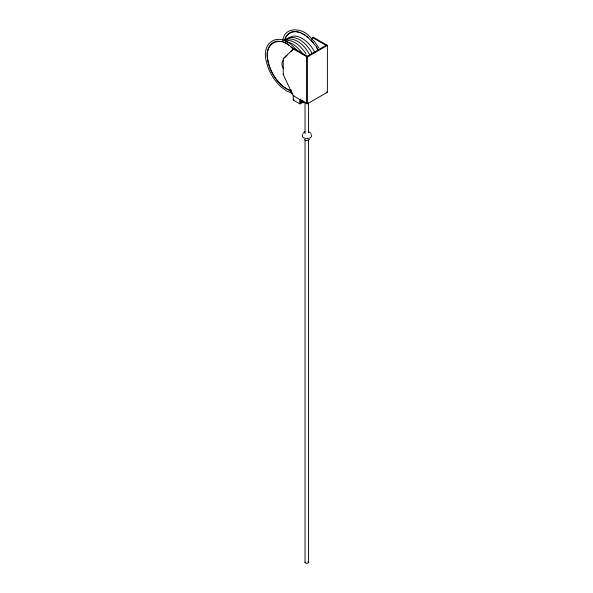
<?xml version="1.0" encoding="UTF-8"?>
<svg xmlns="http://www.w3.org/2000/svg" width="593" height="593" viewBox="0 0 593 593"><rect width="100%" height="100%" fill="white"/><g stroke="black" fill="none" stroke-linecap="round" stroke-linejoin="round"><path stroke-width="0.89" d="M282.846 40.932C283.958 26.351 302.067 27.597 309.539 36.44L314.609 41.784L318.893 48.063M284.951 40.257C285.856 33.282 294.232 29.717 300.266 32.645M284.625 39.968C285.878 35.232 290.222 30.88 295.396 31.607M302.956 133.425L305.002 131.535M286.716 39.657C296.263 29.487 310.984 43.378 314.876 52.733M292.905 93.227L292.164 93.605L283.217 74.459L283.217 58.766L293.928 48.493L307.315 56.216L307.315 103.827L293.261 95.718L290.429 89.891L291.096 89.506M287.027 55.29L283.217 58.766M290.792 51.584L293.928 48.493M311.414 38.908L313.341 37.285L327.395 45.394L327.395 92.234L307.315 103.827M311.458 39.138L313.341 37.285M326.728 45.009L306.648 56.602L306.648 103.441L307.315 103.056M327.395 45.394L307.315 56.995L293.261 48.878M283.217 74.459L283.884 74.073M293.928 95.325L293.261 95.718L293.261 100.047L299.954 103.908L303.742 101.722M293.261 100.047L293.928 99.654M300.31 102.27L301.326 101.685L300.31 102.737M300.621 103.056L303.742 101.255M309.679 139.637L306.537 140.511L304.261 139.637M286.048 39.131C296.53 33.23 307.678 44.734 312.059 53.348M287.005 39.071C297.078 37.574 305.313 46.736 309.65 54.741M277.079 41.117C264.893 43.356 266.161 59.278 269.859 68.047C274.003 77.772 280.882 87.386 291.185 91.092M285.233 40.317C294.239 39.442 301.452 46.973 306.018 53.815M285.211 41.732C292.942 42.103 298.968 48.559 303.097 54.512M277.865 41.191L281.831 41.584M296.189 31.688L300.295 32.785M291.126 90.803C277.887 85.822 269.659 71.805 267.554 58.277C264.404 44.275 278.932 35.884 289.48 45.617L286.93 43.756M308.234 131.238L310.977 133.425M282.683 41.947L286.085 43.393M291.86 93.168L286.456 90.87L280.993 86.867C273.714 80.092 268.57 71.175 266.339 61.494L266.316 61.39C260.987 41.881 278.569 31.725 292.801 46.098L297.871 51.45M312.674 37.67L326.061 45.394M305.491 35.536L301.118 33.008L304.943 35.024M326.728 91.848L327.395 92.234M300.695 100.395L302.126 101.685L300.695 100.854M300.065 100.958L301.326 101.685M300.065 101.425L301.326 102.152M308.13 37.352L306.218 35.958L313.527 42.837M290.755 46.55L293.224 48.73M290.718 46.706L293.179 48.893M311.147 40.324L315.565 45.824M317.603 48.811L316.076 46.565L318.271 50.509M308.442 102.945L308.442 132.587M308.442 139.992L308.442 562.364M305.039 102.018L305.039 133.514M305.039 139.992L305.039 562.364M300.621 103.523L300.621 99.194L299.954 99.58L299.954 103.908M307.945 561.667A1.705 0.986 0 0 1 307.181 563.313A1.705 0.986 0 0 1 305.091 562.112M311.184 134.559A4.737 2.735 0 0 1 306.966 138.532A4.737 2.735 0 0 1 302.749 134.559M303.297 101.136A1.186 0.682 60 0 1 303.601 102.633A1.186 0.682 60 0 1 302.46 102.33M302.156 101.796A1.186 0.682 60 0 1 302.66 100.677M300.399 100.795A1.186 0.682 -60 0 1 301.326 100.336A1.186 0.682 -60 0 1 301.622 101.181M301.541 101.455A1.186 0.682 -60 0 1 301.407 101.737M283.38 68.566A7.101 4.099 60 0 1 283.38 60.367"/></g></svg>
